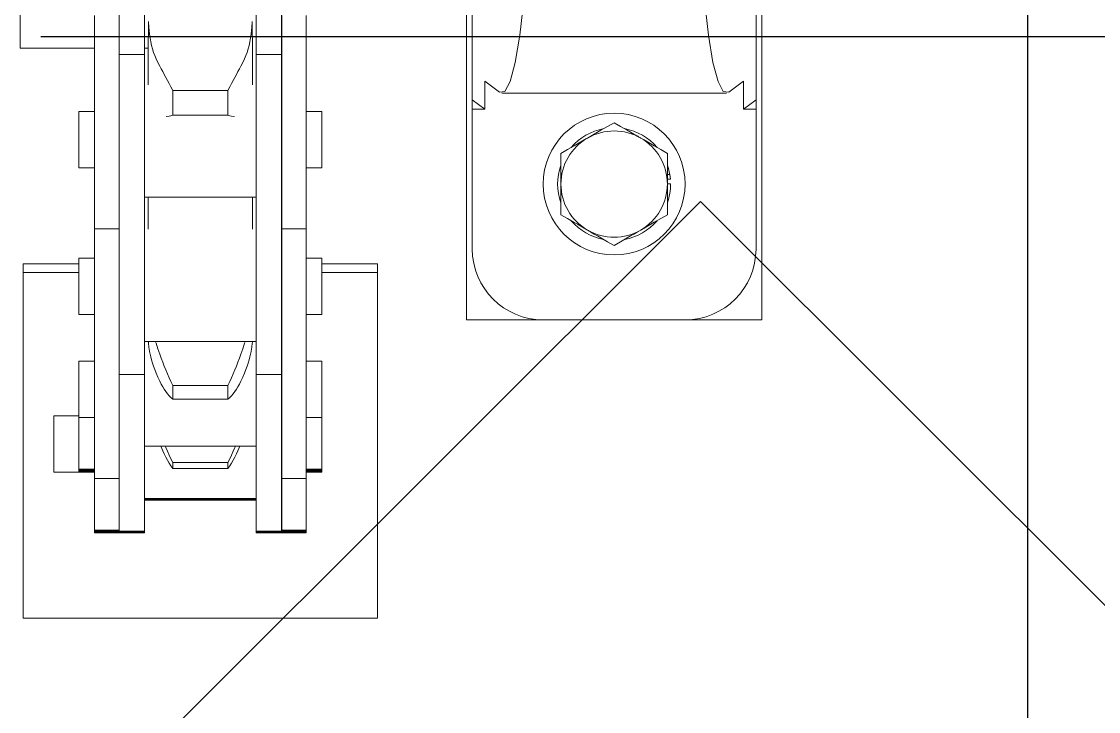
# Model space of a CAD drawing. Header units: millimetres. Extents: x 163705 to 1616509, y 81827 to 302547.
# Drawn here: x 227007.6 to 227189.8, y 152976.2 to 153093 of the extents above; entities that cross this region are included whole.
import ezdxf

# ---------------------------------------------------------------- set-up
doc = ezdxf.new("R2010")
doc.units = ezdxf.units.MM
doc.header["$LTSCALE"] = 10
doc.linetypes.add('ACAD_ISO02W100', pattern=[15, 12, -3])
for name, color, linetype, lineweight in [('1-文本', 4, 'Continuous', 0), ('1-标注', 3, 'Continuous', 0), ('1-虚线', 8, 'ACAD_ISO02W100', 0)]:
    doc.layers.add(name, color=color, linetype=linetype, lineweight=lineweight)

# ---------------------------------------------------------------- blocks, each defined once
blk = doc.blocks.new('A$C9d1c03df')
at = {"layer": '1-文本', "lineweight": -2}
for q in [(-1202.24, 198.22), (3.15, -1.78)]:
    blk.add_line((3.15, 198.22), q, dxfattribs=at)
blk = doc.blocks.new('*X51')
at = {"ltscale": 2}
blk.add_line((0, 83), (0, 418.5), dxfattribs=at)
blk = doc.blocks.new('A$C2352ff67')
at = {"layer": '1-文本', "lineweight": -2}
blk.add_line((1967.18, 850.01), (2387.18, 850.01), dxfattribs=at)
for radius in [415, 412]:
    blk.add_circle((2117.18, 600), radius, dxfattribs=at)
at = {"layer": '1-标注'}
for points in [[(2131.51, 805.01), (2069.18, 805.01), (2069.18, 792.01), (2069.18, 768, 0.414158), (2081.18, 756), (2104.85, 756), (2104.84, 757.06), (2104.84, 758.11), (2106.43, 756), (2127.18, 756)], [(2131.51, 804.01), (2106.43, 804.01), (2104.84, 801.9), (2104.84, 802.96), (2104.85, 804.01), (2081.18, 804.01, 0.414158), (2069.18, 792.01)], [(2088.99, 789.01, -0.08544), (2092.21, 789.56), (2092.21, 789.01, 0.267854), (2084.38, 784.51, 0.268109), (2084.38, 775.51, 0.268016), (2092.18, 771, 0.267898), (2099.97, 775.51, 0.267639), (2099.97, 784.51, 0.267736), (2092.18, 789.01)], [(2109, 718.8), (2114.28, 718.8), (2119.7, 718.76, 0.014946), (2118.26, 718.67), (2117.58, 718.59), (2116.91, 718.49), (2116.27, 718.38), (2115.65, 718.24), (2115.05, 718.09), (2114.48, 717.91), (2113.92, 717.71), (2113.38, 717.49), (2112.76, 717.19), (2112.15, 716.87), (2111.7, 716.62), (2111.23, 716.37), (2110.74, 716.1), (2110.24, 715.83), (2109.72, 715.55), (2109.18, 715.27), (2108.62, 714.97), (2108.04, 714.68), (2108.04, 705.33)], [(2109, 701.2), (2114.28, 701.2), (2119.7, 701.24, -0.014946), (2118.26, 701.34), (2117.58, 701.42), (2116.91, 701.51), (2116.27, 701.63), (2115.65, 701.76), (2115.05, 701.92), (2114.48, 702.1), (2113.92, 702.3), (2113.38, 702.52), (2112.76, 702.81), (2112.15, 703.14), (2111.7, 703.38), (2111.23, 703.64), (2110.74, 703.9), (2110.24, 704.18), (2109.72, 704.45), (2109.18, 704.74), (2108.62, 705.03), (2108.04, 705.33), (2105.93, 705.33), (2103.84, 705.33), (2103.74, 705.03), (2103.67, 704.74), (2103.62, 704.24)]]:
    blk.add_lwpolyline(points, format="xyb", dxfattribs=at)
for points in [[(2200.82, 797.58), (2197.59, 796.73), (2192.95, 795.96), (2187.03, 795.29), (2180.05, 794.74), (2172.24, 794.33), (2163.85, 794.08), (2155.18, 794), (2146.5, 794.08), (2138.12, 794.33), (2130.31, 794.74), (2123.33, 795.29), (2117.41, 795.96), (2112.77, 796.73), (2109.54, 797.58), (2107.84, 798.48), (2107.72, 799.4), (2109.6, 801.9), (2104.84, 801.9)], [(2104.85, 804.01), (2106.43, 804.01)], [(2107.58, 799), (2107.58, 761.01)], [(2093.81, 789.01), (2093.81, 789.41), (2092.98, 789.52), (2092.98, 789.01)], [(2069.18, 768.01), (2069.18, 755.01), (2127.18, 755.01)], [(2104.84, 758.11), (2109.6, 758.11), (2107.72, 760.62), (2107.84, 761.53), (2109.54, 762.43), (2112.77, 763.28), (2117.41, 764.05), (2123.33, 764.73), (2130.31, 765.27), (2138.12, 765.68), (2146.5, 765.93), (2155.18, 766.01), (2163.85, 765.93), (2172.24, 765.68), (2180.05, 765.27), (2187.03, 764.73), (2192.95, 764.05), (2197.59, 763.28), (2200.82, 762.43)], [(2104.85, 756), (2106.43, 756)], [(2078.68, 730.56), (2078.68, 740), (2018.67, 740), (2018.67, 680), (2078.68, 680), (2078.68, 689.45)], [(2077.18, 730.55), (2077.18, 740)], [(2043.42, 730.56), (2043.41, 730.56), (2043.41, 730.56), (2043.41, 727.91)], [(2043.43, 730.56), (2043.42, 730.56), (2043.42, 730.56), (2043.42, 727.91)], [(2043.44, 730.56), (2043.43, 730.56), (2043.43, 730.56), (2043.43, 727.91)], [(2043.46, 727.91), (2043.46, 730.56), (2043.45, 730.56), (2043.44, 730.56), (2043.44, 727.91)], [(2043.47, 730.56), (2043.46, 730.56), (2043.46, 730.56)], [(2043.48, 730.56), (2043.47, 730.56), (2043.47, 730.56), (2043.47, 727.91)], [(2043.5, 730.56), (2043.49, 730.56), (2043.48, 730.56), (2043.48, 727.91)], [(2043.51, 727.91), (2043.51, 730.56), (2043.5, 730.56), (2043.5, 730.56), (2043.5, 727.91)], [(2043.52, 730.56), (2043.51, 730.56), (2043.51, 730.56)], [(2043.53, 730.56), (2043.53, 730.56), (2043.52, 730.56), (2043.52, 727.91)], [(2043.55, 730.56), (2043.54, 730.56), (2043.53, 730.56), (2043.53, 727.91)], [(2043.56, 727.91), (2043.56, 730.56), (2043.55, 730.56), (2043.55, 730.56), (2043.55, 727.91)], [(2043.57, 730.56), (2043.56, 730.56), (2043.56, 730.56)], [(2043.59, 730.56), (2043.58, 730.56), (2043.57, 730.56), (2043.57, 727.91)], [(2043.6, 730.56), (2043.59, 730.56), (2043.59, 730.56), (2043.59, 727.91)], [(2043.61, 727.91), (2043.61, 730.56), (2043.6, 730.56), (2043.6, 730.56), (2043.6, 727.91)], [(2043.63, 730.56), (2043.62, 730.56), (2043.61, 730.56)], [(2043.64, 727.91), (2043.64, 730.56), (2043.63, 730.56), (2043.63, 730.56), (2043.63, 727.91)], [(2043.65, 730.56), (2043.64, 730.56), (2043.64, 730.56)], [(2043.66, 727.91), (2043.66, 730.56), (2043.66, 730.56), (2043.65, 730.56), (2043.65, 727.91)], [(2043.68, 730.56), (2043.67, 730.56), (2043.66, 730.56)], [(2043.69, 730.56), (2043.68, 730.56), (2043.68, 730.56), (2043.68, 727.91)], [(2043.7, 730.56), (2043.69, 730.56), (2043.69, 730.56), (2043.69, 727.91)], [(2043.72, 727.91), (2043.72, 730.56), (2043.71, 730.56), (2043.7, 730.56), (2043.7, 727.91)], [(2043.73, 730.56), (2043.72, 730.56), (2043.72, 730.56)], [(2043.74, 730.56), (2043.73, 730.56), (2043.73, 730.56), (2043.73, 727.91)], [(2043.76, 730.56), (2043.75, 730.56), (2043.74, 730.56), (2043.74, 727.91)], [(2043.77, 727.91), (2043.77, 730.56), (2043.76, 730.56), (2043.76, 730.56), (2043.76, 727.91)], [(2043.78, 730.56), (2043.77, 730.56), (2043.77, 730.56)], [(2043.79, 727.91), (2043.79, 730.56), (2043.78, 730.56), (2043.78, 730.56), (2043.78, 727.91)], [(2043.81, 730.56), (2043.8, 730.56), (2043.79, 730.56)], [(2043.82, 730.56), (2043.81, 730.56), (2043.81, 730.56), (2043.81, 727.91)], [(2043.83, 730.56), (2043.82, 730.56), (2043.82, 730.56), (2043.82, 727.91)], [(2043.85, 730.56), (2043.84, 730.56), (2043.83, 730.56), (2043.83, 727.91)], [(2043.86, 730.56), (2043.85, 730.56), (2043.85, 730.56), (2043.85, 727.91)], [(2043.87, 730.56), (2043.86, 730.56), (2043.86, 730.56), (2043.86, 727.91)], [(2043.88, 730.56), (2043.88, 730.56), (2043.87, 730.56), (2043.87, 727.91)], [(2043.9, 727.91), (2043.9, 730.56), (2043.89, 730.56), (2043.88, 730.56), (2043.88, 727.91)], [(2043.91, 730.56), (2043.9, 730.56), (2043.9, 730.56)], [(2052.67, 727.91), (2052.67, 730.56), (2050.26, 730.56), (2047.21, 730.56), (2044.82, 730.56), (2043.91, 730.56), (2043.91, 727.91)], [(2062.21, 727.91), (2062.21, 730.56), (2061.23, 730.56), (2058.69, 730.56), (2055.82, 730.56), (2053.53, 730.56), (2052.67, 730.56)], [(2079.63, 727.91), (2079.63, 730.56), (2078.66, 730.56), (2076.12, 730.56), (2073.25, 730.56), (2070.96, 730.56), (2070.09, 730.56), (2070.09, 727.91)], [(2104.45, 727.91), (2104.45, 730.56), (2104.15, 730.56), (2103.3, 730.56), (2100.87, 730.56), (2098.02, 730.56), (2095.76, 730.56), (2094.9, 730.56), (2094.9, 727.91)], [(2033.12, 727.91), (2033.12, 727.91), (2033.11, 727.91), (2033.11, 723.76), (2033.12, 723.76), (2033.12, 723.76)], [(2033.14, 727.91), (2033.14, 727.91), (2033.15, 727.91)], [(2033.16, 727.91), (2033.15, 727.91), (2033.15, 727.91), (2033.15, 723.76)], [(2033.18, 727.91), (2033.17, 727.91), (2033.16, 727.91), (2033.16, 723.76)], [(2033.2, 723.76), (2033.19, 723.76), (2033.19, 723.76), (2033.19, 727.91), (2033.18, 727.91), (2033.18, 727.91), (2033.18, 723.76)], [(2033.19, 727.91), (2033.19, 727.91), (2033.2, 727.91)], [(2033.21, 727.91), (2033.21, 727.91), (2033.2, 727.91), (2033.2, 723.76), (2033.21, 723.76), (2033.21, 723.76)], [(2033.23, 727.91), (2033.22, 727.91), (2033.21, 727.91), (2033.21, 723.76), (2033.22, 723.76), (2033.23, 723.76)], [(2033.24, 727.91), (2033.23, 727.91), (2033.23, 727.91), (2033.23, 723.76), (2033.23, 723.76), (2033.24, 723.76)], [(2033.25, 727.91), (2033.24, 727.91), (2033.24, 727.91), (2033.24, 723.76), (2033.24, 723.76), (2033.25, 723.76)], [(2033.27, 727.91), (2033.26, 727.91), (2033.25, 727.91), (2033.25, 723.76), (2033.26, 723.76), (2033.27, 723.76)], [(2033.28, 727.91), (2033.27, 727.91), (2033.27, 727.91), (2033.27, 723.76), (2033.27, 723.76), (2033.28, 723.76)], [(2033.29, 727.91), (2033.3, 727.91), (2033.31, 727.91)], [(2033.32, 727.91), (2033.32, 727.91), (2033.33, 727.91)], [(2033.34, 727.91), (2033.35, 727.91), (2033.36, 727.91)], [(2033.37, 727.91), (2033.36, 727.91), (2033.36, 727.91), (2033.36, 723.76), (2033.36, 723.76), (2033.37, 723.76)], [(2033.38, 727.91), (2033.37, 727.91), (2033.37, 727.91), (2033.37, 723.76), (2033.37, 723.76), (2033.38, 723.76)], [(2033.4, 727.91), (2033.4, 727.91), (2033.41, 727.91)], [(2033.42, 727.91), (2033.41, 727.91), (2033.41, 727.91), (2033.41, 723.76), (2033.41, 723.76), (2033.42, 723.76)], [(2033.43, 727.91), (2033.43, 727.91), (2033.42, 727.91), (2033.42, 723.76), (2033.43, 723.76), (2033.43, 723.76)], [(2033.45, 727.91), (2033.44, 727.91), (2033.43, 727.91), (2033.43, 723.76), (2033.44, 723.76), (2033.45, 723.76)], [(2033.46, 727.91), (2033.47, 727.91), (2033.47, 727.91), (2033.47, 723.76), (2033.47, 723.76), (2033.46, 723.76)], [(2033.47, 727.91), (2033.48, 727.91), (2033.49, 727.91)], [(2033.5, 727.91), (2033.49, 727.91), (2033.49, 727.91), (2033.49, 723.76), (2033.49, 723.76), (2033.5, 723.76)], [(2033.51, 727.91), (2033.5, 727.91), (2033.5, 727.91), (2033.5, 723.76), (2033.5, 723.76), (2033.51, 723.76)], [(2033.53, 727.91), (2033.52, 727.91), (2033.51, 727.91), (2033.51, 723.76), (2033.52, 723.76), (2033.53, 723.76)], [(2033.54, 727.91), (2033.53, 727.91), (2033.53, 727.91), (2033.53, 723.76), (2033.53, 723.76), (2033.54, 723.76)], [(2033.55, 727.91), (2033.54, 727.91), (2033.54, 727.91), (2033.54, 723.76), (2033.54, 723.76), (2033.55, 723.76)], [(2033.56, 727.91), (2033.56, 727.91), (2033.55, 727.91), (2033.55, 723.76), (2033.56, 723.76), (2033.56, 723.76)], [(2033.58, 727.91), (2033.58, 727.91), (2033.59, 727.91)], [(2084.58, 727.91), (2084.58, 723.76), (2085.46, 723.76), (2087.97, 723.76), (2091.84, 723.76), (2096.62, 723.76), (2109.13, 723.76), (2120.69, 723.76)], [(2120.69, 727.91), (2109.13, 727.91), (2096.62, 727.91), (2091.84, 727.91), (2087.97, 727.91), (2085.46, 727.91), (2084.58, 727.91), (2079.67, 727.91), (2074.08, 727.91), (2068.61, 727.91), (2064, 727.91), (2060.91, 727.91), (2054.8, 727.91), (2046.61, 727.91), (2043.45, 727.91), (2042.35, 727.91), (2037.73, 727.91), (2034.66, 727.91), (2033.59, 727.91), (2033.59, 723.76), (2034.66, 723.76), (2037.73, 723.76), (2042.35, 723.76), (2042.35, 727.91)], [(2033.11, 723.73), (2033.1, 723.73), (2033.1, 723.73), (2033.1, 719.45), (2033.1, 719.45), (2033.11, 719.45)], [(2033.12, 723.73), (2033.12, 723.73), (2033.11, 723.73), (2033.11, 719.45), (2033.12, 719.45), (2033.12, 719.45)], [(2033.14, 723.73), (2033.13, 723.73), (2033.12, 723.73), (2033.12, 719.45), (2033.13, 719.45), (2033.14, 719.45)], [(2033.14, 723.76), (2033.14, 723.76), (2033.15, 723.76), (2033.15, 723.76), (2033.16, 723.76), (2033.17, 723.76), (2033.18, 723.76), (2033.18, 723.76), (2033.19, 723.76), (2033.19, 723.73), (2033.19, 719.45), (2033.19, 719.45), (2033.2, 719.45), (2033.2, 723.73), (2033.21, 723.73), (2033.21, 723.73)], [(2033.16, 723.73), (2033.15, 723.73), (2033.15, 723.73)], [(2033.18, 723.73), (2033.17, 723.73), (2033.16, 723.73), (2033.16, 719.45), (2033.17, 719.45), (2033.18, 719.45)], [(2033.17, 723.76), (2033.17, 723.73)], [(2033.2, 723.73), (2033.19, 723.73), (2033.19, 723.73), (2033.18, 723.73), (2033.18, 723.73), (2033.18, 719.45), (2033.18, 719.45), (2033.19, 719.45)], [(2033.23, 723.73), (2033.22, 723.73), (2033.21, 723.73), (2033.21, 719.45), (2033.22, 719.45), (2033.23, 719.45)], [(2033.24, 723.73), (2033.23, 723.73), (2033.23, 723.73), (2033.23, 719.45), (2033.23, 719.45), (2033.24, 719.45)], [(2033.25, 723.73), (2033.24, 723.73), (2033.24, 723.73), (2033.24, 719.45), (2033.24, 719.45), (2033.25, 719.45)], [(2033.27, 723.73), (2033.26, 723.73), (2033.25, 723.73), (2033.25, 719.45), (2033.26, 719.45), (2033.27, 719.45)], [(2033.28, 723.73), (2033.27, 723.73), (2033.27, 723.73), (2033.27, 719.45), (2033.27, 719.45), (2033.28, 719.45)], [(2033.29, 723.73), (2033.28, 723.73), (2033.28, 723.73), (2033.28, 719.45), (2033.28, 719.45), (2033.29, 719.45)], [(2033.29, 723.76), (2033.3, 723.76), (2033.31, 723.76)], [(2033.32, 723.73), (2033.31, 723.73), (2033.31, 723.73)], [(2033.32, 723.76), (2033.32, 723.76), (2033.33, 723.76)], [(2033.33, 723.73), (2033.32, 723.73), (2033.32, 723.73), (2033.32, 719.45), (2033.32, 719.45), (2033.33, 719.45)], [(2033.34, 723.73), (2033.34, 723.73), (2033.33, 723.73), (2033.33, 719.45), (2033.34, 719.45), (2033.34, 719.45)], [(2033.34, 723.76), (2033.35, 723.76), (2033.36, 723.76)], [(2033.36, 723.73), (2033.35, 723.73), (2033.34, 723.73), (2033.34, 719.45), (2033.35, 719.45), (2033.36, 719.45)], [(2033.37, 723.73), (2033.36, 723.73), (2033.36, 723.73), (2033.36, 719.45), (2033.36, 719.45), (2033.37, 719.45)], [(2114.14, 719.45), (2111.86, 719.45), (2107.92, 719.45), (2102.85, 719.45), (2097.31, 719.45), (2092.08, 719.45), (2087.83, 719.45), (2078.59, 719.45), (2067.76, 719.45), (2063.6, 719.45), (2060.88, 719.45), (2059.93, 719.45), (2054.97, 719.45), (2050.27, 719.45), (2046.33, 719.45), (2043.58, 719.45), (2042.31, 719.45), (2039.87, 719.45), (2035.04, 719.45), (2033.81, 719.45), (2033.39, 719.45), (2033.38, 719.45), (2033.37, 719.45), (2033.37, 719.45), (2033.37, 723.73), (2033.37, 723.73), (2033.38, 723.73), (2033.38, 719.45)], [(2033.39, 719.45), (2033.39, 723.73), (2033.38, 723.73)], [(2059.93, 723.73), (2054.97, 723.73), (2050.27, 723.73), (2046.33, 723.73), (2043.58, 723.73), (2042.31, 723.73), (2039.87, 723.73), (2035.04, 723.73), (2033.81, 723.73), (2033.39, 723.73)], [(2033.4, 723.76), (2033.4, 723.76), (2033.41, 723.76)], [(2033.47, 723.76), (2033.48, 723.76), (2033.49, 723.76)], [(2033.58, 723.76), (2033.58, 723.76), (2033.59, 723.76)], [(2042.35, 723.76), (2043.45, 723.76), (2046.61, 723.76), (2054.8, 723.76), (2060.91, 723.76), (2064, 723.76), (2068.61, 723.76), (2074.08, 723.76), (2079.67, 723.76), (2084.58, 723.76)], [(2043.43, 723.76), (2043.43, 723.73)], [(2043.44, 723.76), (2043.44, 723.73)], [(2043.46, 723.76), (2043.46, 723.73)], [(2043.47, 723.76), (2043.47, 723.73)], [(2043.48, 723.76), (2043.48, 723.73)], [(2043.5, 723.76), (2043.5, 723.73)], [(2043.51, 723.76), (2043.51, 723.73)], [(2043.52, 723.76), (2043.52, 723.73)], [(2043.53, 723.76), (2043.53, 723.73)], [(2043.55, 723.76), (2043.55, 723.73)], [(2043.56, 723.76), (2043.56, 723.73)], [(2043.57, 723.76), (2043.57, 723.73)], [(2043.59, 723.76), (2043.59, 723.73)], [(2043.6, 723.76), (2043.6, 723.73)], [(2043.61, 723.76), (2043.61, 723.73)], [(2043.63, 723.76), (2043.63, 723.73)], [(2043.64, 723.76), (2043.64, 723.73)], [(2043.65, 723.76), (2043.65, 723.73)], [(2043.66, 723.76), (2043.66, 723.73)], [(2043.68, 723.76), (2043.68, 723.73)], [(2043.69, 723.76), (2043.69, 723.73)], [(2043.7, 723.76), (2043.7, 723.73)], [(2043.72, 723.76), (2043.72, 723.73)], [(2043.73, 723.76), (2043.73, 723.73)], [(2043.74, 723.76), (2043.74, 723.73)], [(2043.76, 723.76), (2043.76, 723.73)], [(2043.77, 723.76), (2043.77, 723.73)], [(2043.78, 723.76), (2043.78, 723.73)], [(2043.79, 723.76), (2043.79, 723.73)], [(2043.81, 723.76), (2043.81, 723.73)], [(2043.82, 723.76), (2043.82, 723.73)], [(2043.83, 723.76), (2043.83, 723.73)], [(2043.85, 723.76), (2043.85, 723.73)], [(2043.86, 723.76), (2043.86, 723.73)], [(2043.87, 723.76), (2043.87, 723.73)], [(2043.88, 723.76), (2043.88, 723.73)], [(2043.9, 723.76), (2043.9, 723.73)], [(2043.91, 723.76), (2043.91, 723.73)], [(2052.67, 723.76), (2052.67, 723.73)], [(2114.14, 723.73), (2114.14, 719.45), (2114.96, 719.45), (2117.36, 719.45), (2121.06, 719.45)], [(2121.06, 723.73), (2117.36, 723.73), (2114.96, 723.73), (2114.14, 723.73), (2111.86, 723.73), (2107.92, 723.73), (2102.85, 723.73), (2097.31, 723.73), (2092.08, 723.73), (2087.83, 723.73), (2078.59, 723.73), (2067.76, 723.73), (2063.6, 723.73), (2060.88, 723.73), (2059.93, 723.73), (2059.93, 719.45)], [(2062.21, 723.73), (2062.21, 723.76)], [(2063.19, 723.73), (2063.19, 723.76)], [(2070.09, 723.76), (2070.09, 723.73)], [(2079.63, 723.73), (2079.63, 723.76)], [(2094.9, 723.76), (2094.9, 723.73)], [(2104.45, 723.73), (2104.45, 723.76)], [(2033.16, 719.45), (2033.15, 719.45), (2033.15, 719.45)], [(2033.21, 719.45), (2033.21, 719.45), (2033.2, 719.45)], [(2033.32, 719.45), (2033.31, 719.45), (2033.31, 719.45)], [(2038.66, 719.45), (2038.66, 700.55)], [(2038.67, 719.45), (2038.67, 700.55)], [(2038.69, 719.45), (2038.69, 700.55)], [(2038.7, 719.45), (2038.7, 700.55)], [(2038.71, 719.45), (2038.71, 700.55)], [(2038.73, 719.45), (2038.73, 700.55)], [(2038.74, 719.45), (2038.74, 700.55)], [(2038.75, 719.45), (2038.75, 700.55)], [(2038.77, 719.45), (2038.77, 700.55)], [(2038.78, 719.45), (2038.78, 700.55)], [(2038.79, 719.45), (2038.79, 700.55)], [(2038.8, 719.45), (2038.8, 700.55)], [(2038.82, 719.45), (2038.82, 700.55)], [(2038.83, 719.45), (2038.83, 700.55)], [(2038.84, 719.45), (2038.84, 700.55)], [(2038.86, 719.45), (2038.86, 700.55)], [(2038.87, 719.45), (2038.87, 700.55)], [(2038.88, 719.45), (2038.88, 700.55)], [(2038.9, 719.45), (2038.9, 700.55)], [(2038.91, 719.45), (2038.91, 700.55)], [(2038.92, 719.45), (2038.92, 700.55)], [(2038.93, 719.45), (2038.93, 700.55)], [(2038.95, 719.45), (2038.95, 700.55)], [(2038.95, 719.45), (2038.95, 700.55)], [(2047.81, 719.45), (2047.81, 700.55)], [(2065.42, 718.8), (2065.33, 718.8), (2065.23, 718.79), (2065.11, 718.78), (2064.98, 718.76), (2064.83, 718.74), (2064.67, 718.72), (2064.49, 718.7), (2064.3, 718.67), (2063.85, 718.59), (2063.39, 718.49), (2062.9, 718.38), (2062.39, 718.24), (2061.87, 718.09), (2061.32, 717.91), (2060.76, 717.71), (2060.18, 717.49), (2059.48, 717.19), (2058.78, 716.87), (2058.3, 716.62), (2057.85, 716.37), (2057.43, 716.1), (2057.04, 715.83), (2056.67, 715.55), (2056.33, 715.27), (2056.02, 714.97), (2055.74, 714.68), (2056.88, 714.68), (2058.07, 714.68), (2058.73, 714.97), (2059.39, 715.27), (2060.05, 715.55), (2060.71, 715.83), (2061.37, 716.1), (2062.03, 716.37), (2062.69, 716.62), (2063.35, 716.87), (2064.28, 717.19), (2065.22, 717.49), (2065.49, 717.57)], [(2065.5, 719.45), (2065.5, 700.55)], [(2089.95, 718.8), (2087.2, 718.8), (2084.55, 718.8)], [(2089.95, 719.45), (2089.95, 700.55)], [(2047.81, 716.71), (2047.03, 716.37), (2046.48, 716.1), (2045.95, 715.83), (2045.43, 715.55), (2044.94, 715.27), (2044.47, 714.97), (2044.03, 714.68), (2044.52, 714.68), (2045.06, 714.68), (2045.68, 714.97), (2046.3, 715.27), (2046.94, 715.55), (2047.58, 715.83), (2047.81, 715.93)], [(2044.03, 714.68), (2044.03, 705.33)], [(2045.06, 714.68), (2045.06, 705.33)], [(2055.74, 714.68), (2055.74, 705.33)], [(2058.07, 714.68), (2058.07, 705.33)], [(2108.04, 714.68), (2105.93, 714.68), (2103.84, 714.68), (2103.74, 714.97), (2103.67, 715.27), (2103.62, 715.77)], [(2103.84, 714.68), (2103.84, 705.33)], [(2047.81, 704.08), (2047.58, 704.18), (2046.94, 704.45), (2046.3, 704.74), (2045.68, 705.03), (2045.06, 705.33), (2044.52, 705.33), (2044.03, 705.33), (2044.47, 705.03), (2044.94, 704.74), (2045.43, 704.45), (2045.95, 704.18), (2046.48, 703.9), (2047.03, 703.64), (2047.81, 703.3)], [(2065.49, 702.44), (2065.22, 702.52), (2064.28, 702.81), (2063.35, 703.14), (2062.69, 703.38), (2062.03, 703.64), (2061.37, 703.9), (2060.71, 704.18), (2060.05, 704.45), (2059.39, 704.74), (2058.73, 705.03), (2058.07, 705.33), (2056.88, 705.33), (2055.74, 705.33), (2056.02, 705.03), (2056.33, 704.74), (2056.67, 704.45), (2057.04, 704.18), (2057.43, 703.9), (2057.85, 703.64), (2058.3, 703.38), (2058.78, 703.14), (2059.48, 702.81), (2060.18, 702.52), (2060.76, 702.3), (2061.32, 702.1), (2061.87, 701.92), (2062.39, 701.76), (2062.9, 701.63), (2063.39, 701.51), (2063.85, 701.42), (2064.3, 701.34), (2064.49, 701.31), (2064.67, 701.29), (2064.83, 701.27), (2064.98, 701.25), (2065.11, 701.23), (2065.23, 701.22), (2065.33, 701.21), (2065.42, 701.2)], [(2033.11, 700.55), (2033.1, 700.55), (2033.1, 700.55), (2033.1, 696.27), (2033.1, 696.27), (2033.11, 696.27)], [(2033.12, 700.55), (2033.12, 700.55), (2033.11, 700.55), (2033.11, 696.27), (2033.12, 696.27), (2033.12, 696.27)], [(2033.14, 700.55), (2033.13, 700.55), (2033.12, 700.55), (2033.12, 696.27), (2033.13, 696.27), (2033.14, 696.27)], [(2033.21, 696.27), (2033.21, 696.27), (2033.2, 696.27), (2033.2, 700.55), (2033.19, 700.55), (2033.19, 700.55), (2033.19, 696.27), (2033.19, 696.25), (2033.18, 696.25), (2033.18, 696.25), (2033.17, 696.25), (2033.16, 696.25), (2033.15, 696.25), (2033.15, 696.25), (2033.14, 696.25), (2033.14, 696.25)], [(2033.16, 700.55), (2033.15, 700.55), (2033.15, 700.55)], [(2033.18, 700.55), (2033.17, 700.55), (2033.16, 700.55), (2033.16, 696.27), (2033.17, 696.27), (2033.18, 696.27)], [(2033.2, 696.27), (2033.19, 696.27), (2033.19, 696.27), (2033.18, 696.27), (2033.18, 696.27), (2033.18, 700.55), (2033.18, 700.55), (2033.19, 700.55)], [(2033.21, 700.55), (2033.21, 700.55), (2033.2, 700.55)], [(2033.23, 700.55), (2033.22, 700.55), (2033.21, 700.55), (2033.21, 696.27), (2033.22, 696.27), (2033.23, 696.27)], [(2033.24, 700.55), (2033.23, 700.55), (2033.23, 700.55), (2033.23, 696.27), (2033.23, 696.27), (2033.24, 696.27)], [(2033.25, 700.55), (2033.24, 700.55), (2033.24, 700.55), (2033.24, 696.27), (2033.24, 696.27), (2033.25, 696.27)], [(2033.27, 700.55), (2033.26, 700.55), (2033.25, 700.55), (2033.25, 696.27), (2033.26, 696.27), (2033.27, 696.27)], [(2033.28, 700.55), (2033.27, 700.55), (2033.27, 700.55), (2033.27, 696.27), (2033.27, 696.27), (2033.28, 696.27)], [(2033.29, 700.55), (2033.28, 700.55), (2033.28, 700.55), (2033.28, 696.27), (2033.28, 696.27), (2033.29, 696.27)], [(2033.32, 700.55), (2033.31, 700.55), (2033.31, 700.55)], [(2033.33, 700.55), (2033.32, 700.55), (2033.32, 700.55), (2033.32, 696.27), (2033.32, 696.27), (2033.33, 696.27)], [(2033.34, 700.55), (2033.34, 700.55), (2033.33, 700.55), (2033.33, 696.27), (2033.34, 696.27), (2033.34, 696.27)], [(2033.36, 700.55), (2033.35, 700.55), (2033.34, 700.55), (2033.34, 696.27), (2033.35, 696.27), (2033.36, 696.27)], [(2033.37, 700.55), (2033.36, 700.55), (2033.36, 700.55), (2033.36, 696.27), (2033.36, 696.27), (2033.37, 696.27)], [(2033.38, 696.27), (2033.39, 696.27), (2033.39, 700.55), (2033.38, 700.55)], [(2114.14, 700.55), (2111.86, 700.55), (2107.92, 700.55), (2102.85, 700.55), (2097.31, 700.55), (2092.08, 700.55), (2087.83, 700.55), (2078.59, 700.55), (2067.76, 700.55), (2063.6, 700.55), (2060.88, 700.55), (2059.93, 700.55), (2054.97, 700.55), (2050.27, 700.55), (2046.33, 700.55), (2043.58, 700.55), (2042.31, 700.55), (2039.87, 700.55), (2035.04, 700.55), (2033.81, 700.55), (2033.39, 700.55)], [(2059.93, 700.55), (2059.93, 696.27), (2060.88, 696.27), (2063.6, 696.27), (2067.76, 696.27), (2078.59, 696.27), (2087.83, 696.27), (2092.08, 696.27), (2097.31, 696.27), (2102.85, 696.27), (2107.92, 696.27), (2111.86, 696.27), (2114.14, 696.27), (2114.96, 696.27), (2117.36, 696.27), (2121.06, 696.27)], [(2121.06, 700.55), (2117.36, 700.55), (2114.96, 700.55), (2114.14, 700.55), (2114.14, 696.27)], [(2084.55, 701.2), (2087.2, 701.2), (2089.95, 701.2)], [(2115.18, 701.2), (2115.18, 700.55)], [(2033.12, 696.25), (2033.12, 696.25), (2033.11, 696.25), (2033.11, 692.1), (2033.12, 692.1), (2033.12, 692.1)], [(2033.16, 696.27), (2033.15, 696.27), (2033.15, 696.27)], [(2033.15, 696.25), (2033.15, 692.1), (2033.15, 692.1), (2033.16, 692.1)], [(2033.16, 696.25), (2033.16, 692.1), (2033.17, 692.1), (2033.18, 692.1)], [(2033.17, 696.27), (2033.17, 696.25)], [(2033.18, 696.25), (2033.18, 692.1), (2033.18, 692.1), (2033.19, 692.1), (2033.19, 696.25), (2033.19, 696.25), (2033.2, 696.25)], [(2033.21, 696.25), (2033.21, 696.25), (2033.2, 696.25), (2033.2, 692.1), (2033.21, 692.1), (2033.21, 692.1)], [(2033.23, 696.25), (2033.22, 696.25), (2033.21, 696.25), (2033.21, 692.1), (2033.22, 692.1), (2033.23, 692.1)], [(2033.24, 696.25), (2033.23, 696.25), (2033.23, 696.25), (2033.23, 692.1), (2033.23, 692.1), (2033.24, 692.1)], [(2033.25, 696.25), (2033.24, 696.25), (2033.24, 696.25), (2033.24, 692.1), (2033.24, 692.1), (2033.25, 692.1)], [(2033.27, 696.25), (2033.26, 696.25), (2033.25, 696.25), (2033.25, 692.1), (2033.26, 692.1), (2033.27, 692.1)], [(2033.28, 696.25), (2033.27, 696.25), (2033.27, 696.25), (2033.27, 692.1), (2033.27, 692.1), (2033.28, 692.1)], [(2033.31, 696.25), (2033.3, 696.25), (2033.29, 696.25)], [(2033.32, 696.27), (2033.31, 696.27), (2033.31, 696.27)], [(2033.33, 696.25), (2033.32, 696.25), (2033.32, 696.25)], [(2033.36, 696.25), (2033.35, 696.25), (2033.34, 696.25)], [(2033.37, 696.25), (2033.36, 696.25), (2033.36, 696.25), (2033.36, 692.1), (2033.36, 692.1), (2033.37, 692.1)], [(2033.38, 696.25), (2033.37, 696.25), (2033.37, 696.25), (2033.37, 692.1), (2033.37, 692.1), (2033.38, 692.1)], [(2059.93, 696.27), (2054.97, 696.27), (2050.27, 696.27), (2046.33, 696.27), (2043.58, 696.27), (2042.31, 696.27), (2039.87, 696.27), (2035.04, 696.27), (2033.81, 696.27), (2033.39, 696.27)], [(2033.41, 696.25), (2033.4, 696.25), (2033.4, 696.25)], [(2033.42, 696.25), (2033.41, 696.25), (2033.41, 696.25), (2033.41, 692.1), (2033.41, 692.1), (2033.42, 692.1)], [(2033.43, 696.25), (2033.43, 696.25), (2033.42, 696.25), (2033.42, 692.1), (2033.43, 692.1), (2033.43, 692.1)], [(2033.46, 696.25), (2033.45, 696.25), (2033.45, 696.25)], [(2033.49, 696.25), (2033.48, 696.25), (2033.47, 696.25)], [(2033.5, 696.25), (2033.49, 696.25), (2033.49, 696.25), (2033.49, 692.1), (2033.49, 692.1), (2033.5, 692.1)], [(2033.51, 696.25), (2033.5, 696.25), (2033.5, 696.25), (2033.5, 692.1), (2033.5, 692.1), (2033.51, 692.1)], [(2033.53, 696.25), (2033.52, 696.25), (2033.51, 696.25), (2033.51, 692.1), (2033.52, 692.1), (2033.53, 692.1)], [(2033.54, 696.25), (2033.53, 696.25), (2033.53, 696.25), (2033.53, 692.1), (2033.53, 692.1), (2033.54, 692.1)], [(2033.55, 696.25), (2033.54, 696.25), (2033.54, 696.25), (2033.54, 692.1), (2033.54, 692.1), (2033.55, 692.1)], [(2033.56, 696.25), (2033.56, 696.25), (2033.55, 696.25), (2033.55, 692.1), (2033.56, 692.1), (2033.56, 692.1)], [(2033.59, 696.25), (2033.58, 696.25), (2033.58, 696.25)], [(2042.35, 692.1), (2042.35, 696.25), (2037.73, 696.25), (2034.66, 696.25), (2033.59, 696.25), (2033.59, 692.1), (2034.66, 692.1), (2037.73, 692.1), (2042.35, 692.1), (2043.45, 692.1), (2046.61, 692.1), (2054.8, 692.1), (2060.91, 692.1), (2064, 692.1), (2068.61, 692.1), (2074.08, 692.1), (2079.67, 692.1), (2084.58, 692.1), (2085.46, 692.1), (2087.97, 692.1), (2091.84, 692.1), (2096.62, 692.1), (2109.13, 692.1), (2120.69, 692.1)], [(2120.69, 696.25), (2109.13, 696.25), (2096.62, 696.25), (2091.84, 696.25), (2087.97, 696.25), (2085.46, 696.25), (2084.58, 696.25), (2084.58, 692.1)], [(2084.58, 696.25), (2079.67, 696.25), (2074.08, 696.25), (2068.61, 696.25), (2064, 696.25), (2060.91, 696.25), (2054.8, 696.25), (2046.61, 696.25), (2043.45, 696.25), (2042.35, 696.25)], [(2043.43, 696.27), (2043.43, 696.25)], [(2043.44, 696.27), (2043.44, 696.25)], [(2043.46, 696.27), (2043.46, 696.25)], [(2043.47, 696.27), (2043.47, 696.25)], [(2043.48, 696.27), (2043.48, 696.25)], [(2043.5, 696.27), (2043.5, 696.25)], [(2043.51, 696.27), (2043.51, 696.25)], [(2043.52, 696.27), (2043.52, 696.25)], [(2043.53, 696.27), (2043.53, 696.25)], [(2043.55, 696.27), (2043.55, 696.25)], [(2043.56, 696.27), (2043.56, 696.25)], [(2043.57, 696.27), (2043.57, 696.25)], [(2043.59, 696.27), (2043.59, 696.25)], [(2043.6, 696.27), (2043.6, 696.25)], [(2043.61, 696.27), (2043.61, 696.25)], [(2043.63, 696.27), (2043.63, 696.25)], [(2043.64, 696.27), (2043.64, 696.25)], [(2043.65, 696.27), (2043.65, 696.25)], [(2043.66, 696.27), (2043.66, 696.25)], [(2043.68, 696.27), (2043.68, 696.25)], [(2043.69, 696.27), (2043.69, 696.25)], [(2043.7, 696.27), (2043.7, 696.25)], [(2043.72, 696.27), (2043.72, 696.25)], [(2043.73, 696.27), (2043.73, 696.25)], [(2043.74, 696.27), (2043.74, 696.25)], [(2043.76, 696.27), (2043.76, 696.25)], [(2043.77, 696.27), (2043.77, 696.25)], [(2043.78, 696.27), (2043.78, 696.25)], [(2043.79, 696.27), (2043.79, 696.25)], [(2043.81, 696.27), (2043.81, 696.25)], [(2043.82, 696.27), (2043.82, 696.25)], [(2043.83, 696.27), (2043.83, 696.25)], [(2043.85, 696.27), (2043.85, 696.25)], [(2043.86, 696.27), (2043.86, 696.25)], [(2043.87, 696.27), (2043.87, 696.25)], [(2043.88, 696.27), (2043.88, 696.25)], [(2043.9, 696.27), (2043.9, 696.25)], [(2043.91, 696.27), (2043.91, 696.25)], [(2052.67, 696.27), (2052.67, 696.25)], [(2062.21, 696.25), (2062.21, 696.27)], [(2063.19, 696.25), (2063.19, 696.27)], [(2070.09, 696.27), (2070.09, 696.25)], [(2079.63, 696.25), (2079.63, 696.27)], [(2094.9, 696.27), (2094.9, 696.25)], [(2104.45, 696.25), (2104.45, 696.27)], [(2115.18, 696.27), (2115.18, 696.25)], [(2033.15, 692.1), (2033.14, 692.1), (2033.14, 692.1)], [(2033.2, 692.1), (2033.19, 692.1), (2033.19, 692.1)], [(2033.31, 692.1), (2033.3, 692.1), (2033.29, 692.1)], [(2033.33, 692.1), (2033.32, 692.1), (2033.32, 692.1)], [(2033.36, 692.1), (2033.35, 692.1), (2033.34, 692.1)], [(2033.41, 692.1), (2033.4, 692.1), (2033.4, 692.1)], [(2033.46, 692.1), (2033.45, 692.1), (2033.45, 692.1)], [(2033.49, 692.1), (2033.48, 692.1), (2033.47, 692.1)], [(2033.59, 692.1), (2033.58, 692.1), (2033.58, 692.1)], [(2043.41, 692.1), (2043.41, 685.22), (2043.41, 685.22), (2043.42, 685.22)], [(2043.42, 692.1), (2043.42, 685.22), (2044.82, 685.22), (2048.19, 685.22), (2051.56, 685.22), (2052.95, 685.22), (2052.95, 689.45)], [(2043.43, 692.1), (2043.43, 689.45), (2043.43, 689.45), (2043.44, 689.45)], [(2043.44, 692.1), (2043.44, 689.45), (2043.45, 689.45), (2043.46, 689.45), (2043.46, 692.1)], [(2043.47, 692.1), (2043.47, 689.45), (2043.47, 689.45), (2043.48, 689.45)], [(2043.48, 692.1), (2043.48, 689.45), (2043.49, 689.45), (2043.5, 689.45)], [(2043.5, 692.1), (2043.5, 689.45), (2043.5, 689.45), (2043.51, 689.45), (2043.51, 692.1)], [(2043.52, 692.1), (2043.52, 689.45), (2043.53, 689.45), (2043.53, 689.45)], [(2043.53, 692.1), (2043.53, 689.45), (2043.54, 689.45), (2043.55, 689.45)], [(2043.55, 692.1), (2043.55, 689.45), (2043.55, 689.45), (2043.56, 689.45), (2043.56, 692.1)], [(2043.57, 692.1), (2043.57, 689.45), (2043.58, 689.45), (2043.59, 689.45)], [(2043.59, 692.1), (2043.59, 689.45), (2043.59, 689.45), (2043.6, 689.45)], [(2043.6, 692.1), (2043.6, 689.45), (2043.6, 689.45), (2043.61, 689.45), (2043.61, 692.1)], [(2043.63, 692.1), (2043.63, 689.45), (2043.63, 689.45), (2043.64, 689.45), (2043.64, 692.1)], [(2043.65, 692.1), (2043.65, 689.45), (2043.66, 689.45), (2043.66, 689.45), (2043.66, 692.1)], [(2043.68, 692.1), (2043.68, 689.45), (2043.68, 689.45), (2043.69, 689.45)], [(2043.69, 692.1), (2043.69, 689.45), (2043.69, 689.45), (2043.7, 689.45)], [(2043.7, 692.1), (2043.7, 689.45), (2043.71, 689.45), (2043.72, 689.45), (2043.72, 692.1)], [(2043.73, 692.1), (2043.73, 689.45), (2043.73, 689.45), (2043.74, 689.45)], [(2043.74, 692.1), (2043.74, 689.45), (2043.75, 689.45), (2043.76, 689.45)], [(2043.76, 692.1), (2043.76, 689.45), (2043.76, 689.45), (2043.77, 689.45), (2043.77, 692.1)], [(2043.78, 692.1), (2043.78, 689.45), (2043.78, 689.45), (2043.79, 689.45), (2043.79, 692.1)], [(2043.81, 692.1), (2043.81, 689.45), (2043.81, 689.45), (2043.82, 689.45)], [(2043.82, 692.1), (2043.82, 689.45), (2043.82, 689.45), (2043.83, 689.45)], [(2043.83, 692.1), (2043.83, 689.45), (2043.84, 689.45), (2043.85, 689.45)], [(2043.85, 692.1), (2043.85, 689.45), (2043.85, 689.45), (2043.86, 689.45)], [(2043.86, 692.1), (2043.86, 689.45), (2043.86, 689.45), (2043.87, 689.45)], [(2043.87, 692.1), (2043.87, 689.45), (2043.88, 689.45), (2043.88, 689.45)], [(2043.88, 692.1), (2043.88, 689.45), (2043.89, 689.45), (2043.9, 689.45), (2043.9, 692.1)], [(2043.91, 692.1), (2043.91, 689.45), (2044.82, 689.45), (2047.21, 689.45), (2050.26, 689.45), (2052.67, 689.45), (2052.67, 692.1)], [(2052.67, 689.45), (2053.53, 689.45), (2055.82, 689.45), (2058.69, 689.45), (2061.23, 689.45), (2062.21, 689.45), (2062.21, 692.1)], [(2070.09, 692.1), (2070.09, 689.45), (2070.96, 689.45), (2073.25, 689.45), (2076.12, 689.45), (2078.66, 689.45), (2079.63, 689.45), (2079.63, 692.1)], [(2094.9, 692.1), (2094.9, 689.45), (2095.76, 689.45), (2098.02, 689.45), (2100.87, 689.45), (2103.3, 689.45), (2104.15, 689.45), (2104.45, 689.45), (2104.45, 692.1)], [(2115.18, 692.1), (2115.18, 679.5), (2116.05, 679.5), (2118.64, 679.5), (2122.82, 679.5), (2128.41, 679.5), (2135.18, 679.5), (2142.82, 679.5), (2151, 679.5), (2159.36, 679.5), (2167.54, 679.5), (2175.18, 679.5), (2181.94, 679.5), (2187.54, 679.5), (2191.72, 679.5), (2194.31, 679.5), (2195.18, 679.5), (2195.18, 689.45)], [(2043.47, 689.45), (2043.46, 689.45), (2043.46, 689.45)], [(2043.52, 689.45), (2043.51, 689.45), (2043.51, 689.45)], [(2043.57, 689.45), (2043.56, 689.45), (2043.56, 689.45)], [(2043.63, 689.45), (2043.62, 689.45), (2043.61, 689.45)], [(2043.65, 689.45), (2043.64, 689.45), (2043.64, 689.45)], [(2043.68, 689.45), (2043.67, 689.45), (2043.66, 689.45)], [(2043.73, 689.45), (2043.72, 689.45), (2043.72, 689.45)], [(2043.78, 689.45), (2043.77, 689.45), (2043.77, 689.45)], [(2043.81, 689.45), (2043.8, 689.45), (2043.79, 689.45)], [(2043.91, 689.45), (2043.9, 689.45), (2043.9, 689.45)], [(2077.18, 680), (2077.18, 689.45)]]:
    blk.add_lwpolyline(points, dxfattribs=at)
for points in [[(2084.38, 784.51), (2084.46, 784.65), (2084.55, 784.79), (2084.59, 784.87), (2084.63, 784.94), (2084.67, 785.01), (2084.71, 785.08), (2084.88, 785.36), (2085.04, 785.65), (2085.37, 786.22), (2085.7, 786.78), (2086.34, 787.9), (2086.98, 789.01), (2087.3, 789.01), (2087.62, 789.01), (2087.94, 789.01), (2088.26, 789.01), (2088.91, 789.01), (2089.56, 789.01), (2090.21, 789.01), (2090.86, 789.01), (2091.52, 789.01), (2092.18, 789.01), (2092.84, 789.01), (2093.5, 789.01), (2093.58, 789.01), (2093.66, 789.01), (2093.75, 789.01), (2093.83, 789.01), (2094, 789.01), (2094.16, 789.01), (2094.49, 789.01), (2094.81, 789.01), (2095.46, 789.01), (2096.1, 789.01), (2096.74, 789.01), (2097.37, 789.01), (2098.01, 787.9), (2098.66, 786.78), (2098.98, 786.21), (2099.31, 785.65), (2099.64, 785.08), (2099.97, 784.51), (2100.05, 784.36), (2100.14, 784.22), (2100.18, 784.15), (2100.22, 784.07), (2100.26, 784), (2100.3, 783.93), (2100.47, 783.65), (2100.63, 783.36), (2100.96, 782.79), (2101.29, 782.23), (2101.93, 781.11), (2102.57, 780.01), (2101.93, 778.9), (2101.29, 777.78), (2100.96, 777.22), (2100.63, 776.65), (2100.3, 776.08), (2099.97, 775.51), (2099.89, 775.36), (2099.81, 775.22), (2099.76, 775.15), (2099.72, 775.07), (2099.68, 775), (2099.64, 774.93), (2099.48, 774.65), (2099.31, 774.36), (2098.98, 773.79), (2098.66, 773.23), (2098.01, 772.11), (2097.37, 771), (2096.74, 771), (2096.1, 771), (2095.46, 771), (2094.81, 771), (2094.49, 771), (2094.16, 771), (2094, 771), (2093.83, 771), (2093.75, 771), (2093.66, 771), (2093.58, 771), (2093.5, 771), (2092.84, 771), (2092.18, 771), (2091.52, 771), (2090.86, 771), (2090.21, 771), (2089.56, 771), (2088.91, 771), (2088.26, 771), (2087.94, 771), (2087.62, 771), (2087.3, 771), (2086.98, 771), (2086.34, 772.11), (2085.69, 773.23), (2085.37, 773.8), (2085.04, 774.36), (2084.71, 774.93), (2084.38, 775.51), (2084.3, 775.65), (2084.22, 775.79), (2084.18, 775.86), (2084.13, 775.94), (2084.09, 776.01), (2084.05, 776.08), (2083.89, 776.36), (2083.72, 776.65), (2083.39, 777.22), (2083.07, 777.78), (2082.42, 778.9), (2081.78, 780.01), (2082.42, 781.11), (2083.07, 782.23), (2083.39, 782.8), (2083.72, 783.36), (2084.05, 783.93)], [(2033.14, 723.76), (2033.14, 727.91), (2033.13, 727.91), (2033.12, 727.91), (2033.12, 723.76), (2033.13, 723.76)], [(2033.29, 723.76), (2033.29, 727.91), (2033.28, 727.91), (2033.28, 727.91), (2033.28, 723.76), (2033.28, 723.76)], [(2033.32, 723.76), (2033.32, 727.91), (2033.31, 727.91), (2033.31, 727.91), (2033.31, 723.76), (2033.31, 723.76)], [(2033.34, 723.76), (2033.34, 727.91), (2033.34, 727.91), (2033.33, 727.91), (2033.33, 723.76), (2033.34, 723.76)], [(2033.4, 723.76), (2033.4, 727.91), (2033.39, 727.91), (2033.38, 727.91), (2033.38, 723.76), (2033.39, 723.76)], [(2033.46, 723.76), (2033.46, 727.91), (2033.45, 727.91), (2033.45, 727.91), (2033.45, 723.76), (2033.45, 723.76)], [(2033.58, 723.76), (2033.58, 727.91), (2033.57, 727.91), (2033.56, 727.91), (2033.56, 723.76), (2033.57, 723.76)], [(2033.15, 719.45), (2033.15, 723.73), (2033.14, 723.73), (2033.14, 723.73), (2033.14, 719.45), (2033.14, 719.45)], [(2033.31, 719.45), (2033.31, 723.73), (2033.3, 723.73), (2033.29, 723.73), (2033.29, 719.45), (2033.3, 719.45)], [(2033.15, 696.27), (2033.15, 700.55), (2033.14, 700.55), (2033.14, 700.55), (2033.14, 696.27), (2033.14, 696.27)], [(2033.31, 696.27), (2033.31, 700.55), (2033.3, 700.55), (2033.29, 700.55), (2033.29, 696.27), (2033.3, 696.27)], [(2033.38, 696.27), (2033.38, 700.55), (2033.37, 700.55), (2033.37, 700.55), (2033.37, 696.27), (2033.37, 696.27)], [(2033.14, 692.1), (2033.14, 696.25), (2033.13, 696.25), (2033.12, 696.25), (2033.12, 692.1), (2033.13, 692.1)], [(2033.29, 692.1), (2033.29, 696.25), (2033.28, 696.25), (2033.28, 696.25), (2033.28, 692.1), (2033.28, 692.1)], [(2033.32, 692.1), (2033.32, 696.25), (2033.31, 696.25), (2033.31, 696.25), (2033.31, 692.1), (2033.31, 692.1)], [(2033.34, 692.1), (2033.34, 696.25), (2033.34, 696.25), (2033.33, 696.25), (2033.33, 692.1), (2033.34, 692.1)], [(2033.4, 692.1), (2033.4, 696.25), (2033.39, 696.25), (2033.38, 696.25), (2033.38, 692.1), (2033.39, 692.1)], [(2033.45, 692.1), (2033.45, 696.25), (2033.44, 696.25), (2033.43, 696.25), (2033.43, 692.1), (2033.44, 692.1)], [(2033.47, 692.1), (2033.47, 696.25), (2033.47, 696.25), (2033.46, 696.25), (2033.46, 692.1), (2033.47, 692.1)], [(2033.58, 692.1), (2033.58, 696.25), (2033.57, 696.25), (2033.56, 696.25), (2033.56, 692.1), (2033.57, 692.1)]]:
    blk.add_lwpolyline(points, close=True, dxfattribs=at)
blk.add_circle((2092.18, 780.01), 12, dxfattribs=at)
for centre, radius, start, end in [((2092.23, 780.18), 9.37, 70.4812, 80.2686), ((2092.18, 780.01), 9.55, 130.4871, 169.3989), ((2092.18, 780.01), 9.55, 10.5837, 49.4491), ((2092.17, 780), 9.54, 190.6131, 229.4706), ((2092.17, 780.01), 9.56, 310.6092, 349.3697), ((2092.17, 780), 9.55, 250.5639, 289.4361)]:
    blk.add_arc(centre, radius, start, end, dxfattribs=at)
at = {"ltscale": 2}
blk.add_blockref('*X51', (2117.18, 600), dxfattribs=at)
at = {"layer": '1-文本', "lineweight": -2, "rotation": 315}
blk.add_blockref('A$C9d1c03df', (1946.83, 656.69), dxfattribs=at)
blk = doc.blocks.new('A$C285bc443')
at = {"layer": '1-虚线'}
blk.add_lwpolyline([(2418.33, 1273.9), (721.27, -423.15), (2418.33, -2120.21, -2.414214)], format="xyb", close=True, dxfattribs=at)
at = {"xscale": -1, "rotation": 180}
blk.add_blockref('A$C2352ff67', (-1395.91, 176.85), dxfattribs=at)
blk = doc.blocks.new('A$C790c3438')
at = {"rotation": 90}
blk.add_blockref('A$C285bc443', (-18639.63, 13363.05), dxfattribs=at)

msp = doc.modelspace()

# ---------------------------------------------------------------- block references
msp.add_blockref('A$C790c3438', (245144.313, 139006.156))

doc.saveas('drawing.dxf')
